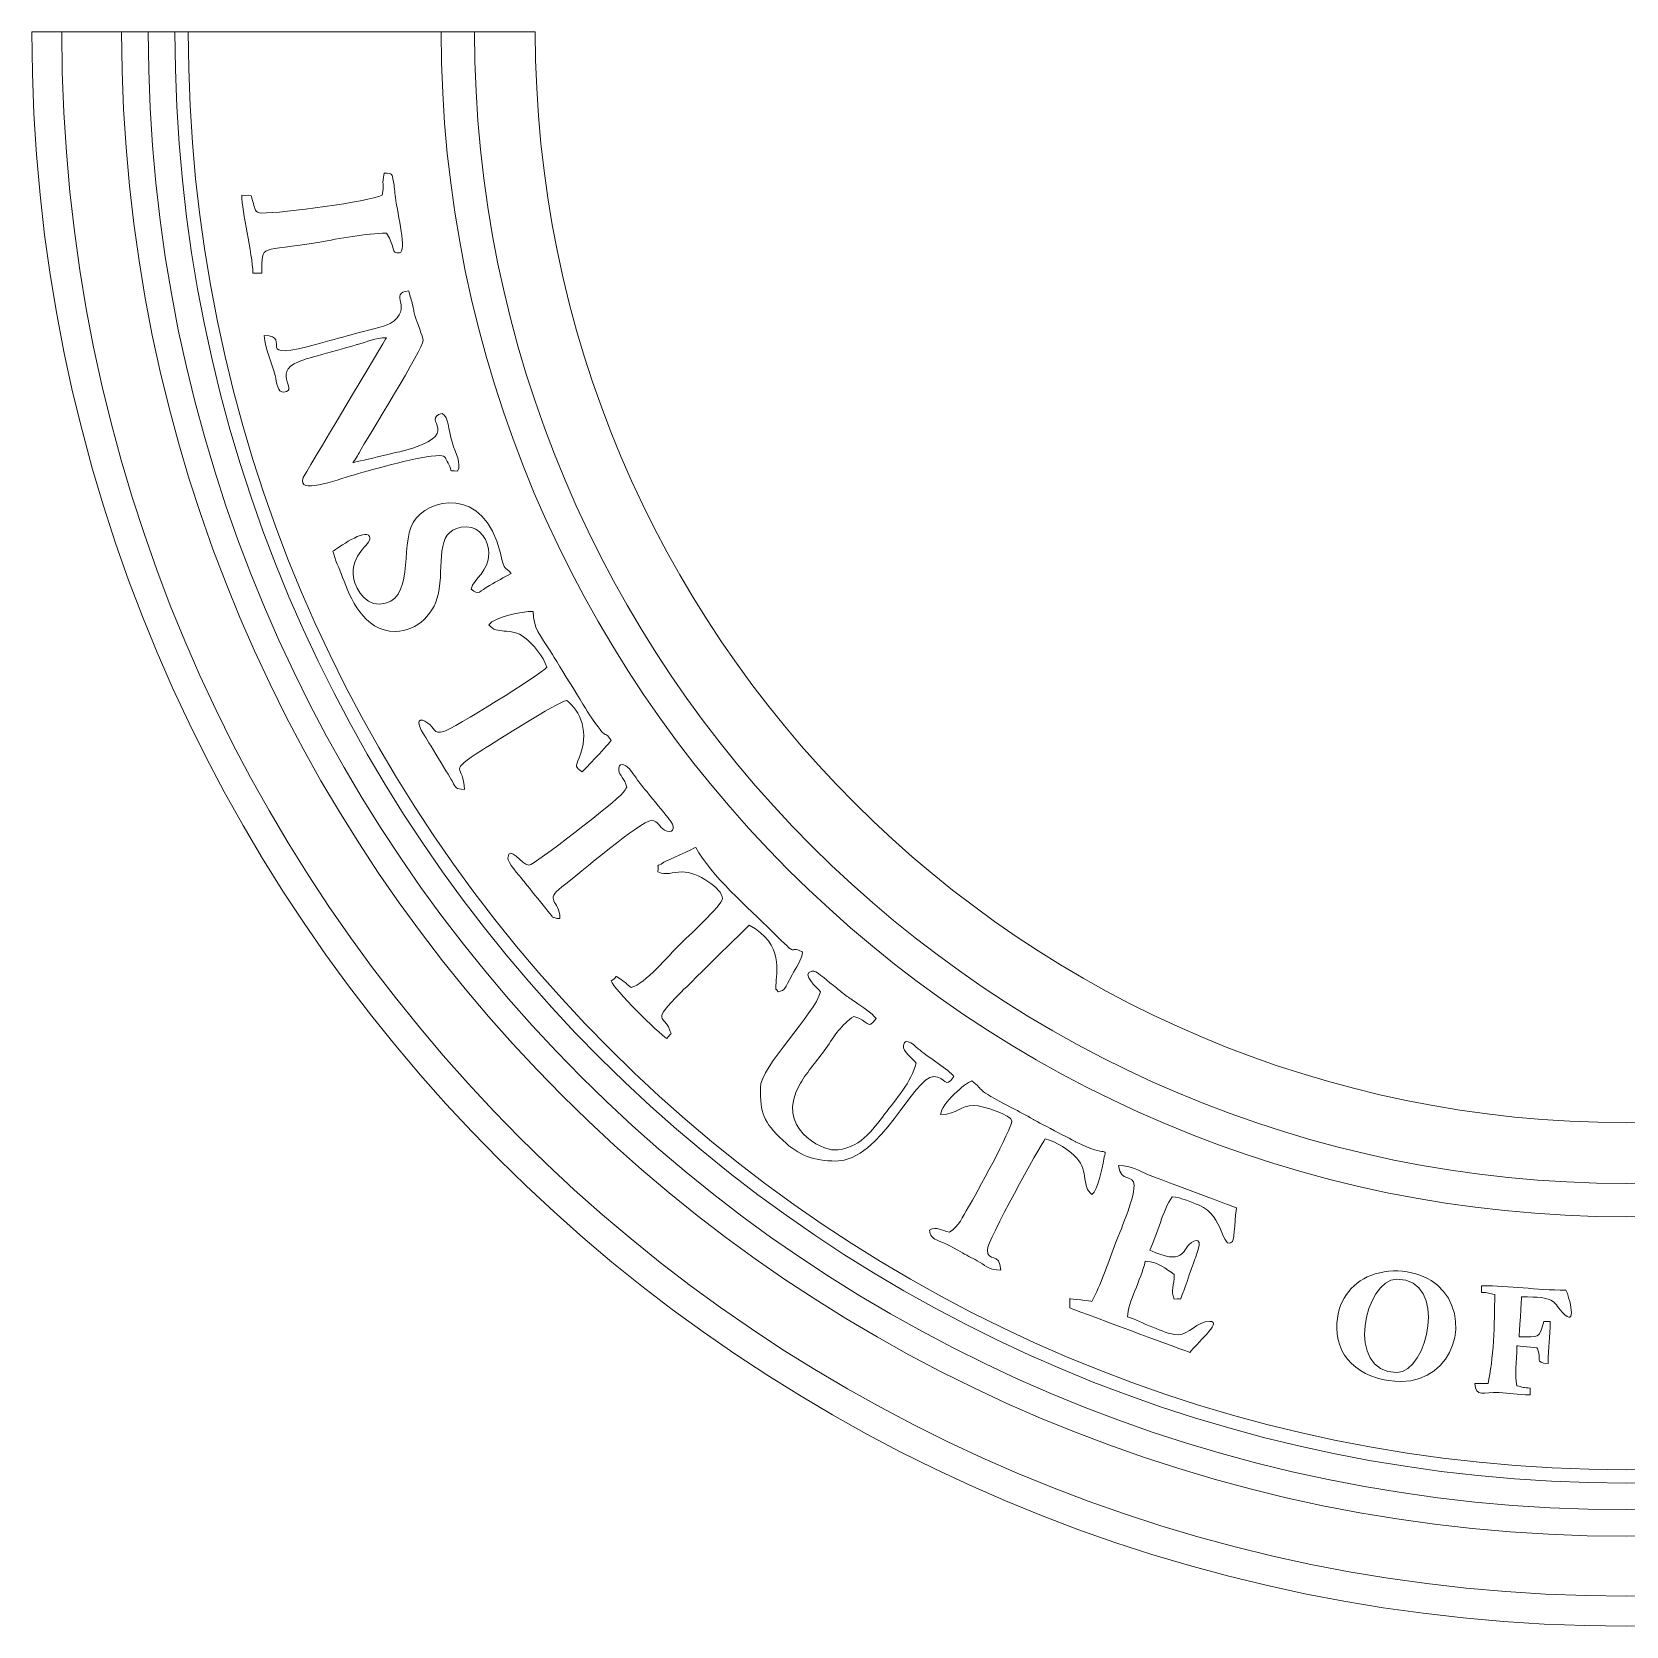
# Model space of a CAD drawing. Header units: inches. Extents: x 8.4 to 36.9, y 2.7 to 39.7.
# Drawn here: x 8.43 to 22.68, y 2.68 to 16.93 of the extents above; entities that cross this region are included whole.
import ezdxf

# ---------------------------------------------------------------- set-up
doc = ezdxf.new("R2010")
doc.units = ezdxf.units.IN
doc.header["$MEASUREMENT"] = 0
doc.layers.add('etch', color=1, linetype='Continuous', lineweight=0)
doc.layers.add('outline', color=5, linetype='Continuous', lineweight=0)

msp = doc.modelspace()

# ---------------------------------------------------------------- linework, layer by layer
at = {"layer": 'etch'}
for radius in [13.982, 13.447, 13.209, 12.971, 12.852, 10.591, 10.293]:
    msp.add_arc((22.68, 16.93), radius, 180, 0, dxfattribs=at)
at = {"layer": 'etch', "lineweight": 9}
for points, knots in [([(11.58, 15.668), (11.58, 15.668), (11.554, 15.559), (11.585, 15.578), (11.56, 15.469)], [0.8461538, 0.8461538, 0.8461538, 0.8461538, 0.8461539, 1, 1, 1, 1]), ([(11.662, 15.591), (11.662, 15.591), (11.646, 15.666), (11.66, 15.661), (11.58, 15.668)], [0.76923077, 0.76923077, 0.76923077, 0.76923077, 0.76923078, 0.84615385, 0.84615385, 0.84615385, 0.84615385]), ([(11.68, 15.45), (11.68, 15.45), (11.674, 15.501), (11.671, 15.55), (11.662, 15.591)], [0.69230769, 0.69230769, 0.69230769, 0.69230769, 0.6923077, 0.76923077, 0.76923077, 0.76923077, 0.76923077]), ([(10.411, 15.395), (10.411, 15.395), (10.378, 15.485), (10.423, 15.467), (10.307, 15.469)], [0.15384615, 0.15384615, 0.15384615, 0.15384615, 0.15384616, 0.23076923, 0.23076923, 0.23076923, 0.23076923]), ([(10.307, 15.469), (10.307, 15.469), (10.307, 15.324), (10.402, 14.955), (10.406, 14.773)], [0.23076923, 0.23076923, 0.23076923, 0.23076923, 0.23076924, 0.30769231, 0.30769231, 0.30769231, 0.30769231]), ([(10.486, 15.31), (10.486, 15.31), (10.417, 15.31), (10.426, 15.354), (10.411, 15.395)], [0.07692308, 0.07692308, 0.07692308, 0.07692308, 0.07692309, 0.15384615, 0.15384615, 0.15384615, 0.15384615]), ([(11.717, 14.956), (11.717, 14.956), (11.783, 14.965), (11.702, 15.291), (11.68, 15.45)], [0.61538462, 0.61538462, 0.61538462, 0.61538462, 0.61538463, 0.69230769, 0.69230769, 0.69230769, 0.69230769]), ([(11.003, 15.051), (11.003, 15.051), (11.171, 15.08), (11.421, 15.131), (11.6, 15.131)], [0.46153846, 0.46153846, 0.46153846, 0.46153846, 0.46153847, 0.53846154, 0.53846154, 0.53846154, 0.53846154]), ([(11.6, 15.131), (11.6, 15.131), (11.685, 15.004), (11.634, 14.946), (11.717, 14.956)], [0.53846154, 0.53846154, 0.53846154, 0.53846154, 0.53846155, 0.61538462, 0.61538462, 0.61538462, 0.61538462]), ([(10.486, 14.773), (10.486, 14.773), (10.486, 15.046), (10.465, 14.959), (11.003, 15.051)], [0.38461538, 0.38461538, 0.38461538, 0.38461538, 0.38461539, 0.46153846, 0.46153846, 0.46153846, 0.46153846]), ([(10.406, 14.773), (10.406, 14.773), (10.406, 14.773), (10.486, 14.773), (10.486, 14.773)], [0.30769231, 0.30769231, 0.30769231, 0.30769231, 0.30769232, 0.38461538, 0.38461538, 0.38461538, 0.38461538]), ([(11.799, 14.614), (11.799, 14.614), (11.606, 14.598), (11.855, 14.46), (11.632, 14.323)], [0.24, 0.24, 0.24, 0.24, 0.24000001, 0.28, 0.28, 0.28, 0.28]), ([(11.833, 14.489), (11.833, 14.489), (11.824, 14.53), (11.81, 14.566), (11.799, 14.614)], [0.2, 0.2, 0.2, 0.2, 0.20000001, 0.24, 0.24, 0.24, 0.24]), ([(11.86, 14.377), (11.86, 14.377), (11.844, 14.428), (11.847, 14.431), (11.833, 14.489)], [0.16, 0.16, 0.16, 0.16, 0.16000001, 0.2, 0.2, 0.2, 0.2]), ([(11.632, 14.323), (11.632, 14.323), (11.583, 14.292), (11.395, 14.255), (11.323, 14.234)], [0.28, 0.28, 0.28, 0.28, 0.28000001, 0.32, 0.32, 0.32, 0.32]), ([(11.928, 14.17), (11.928, 14.17), (11.926, 14.204), (11.871, 14.342), (11.86, 14.377)], [0.12, 0.12, 0.12, 0.12, 0.12000001, 0.16, 0.16, 0.16, 0.16]), ([(11.011, 14.148), (11.011, 14.148), (10.356, 13.963), (10.786, 14.21), (10.506, 14.216)], [0.36, 0.36, 0.36, 0.36, 0.36000001, 0.4, 0.4, 0.4, 0.4]), ([(10.506, 14.216), (10.506, 14.216), (10.516, 14.091), (10.576, 13.974), (10.605, 13.858)], [0.4, 0.4, 0.4, 0.4, 0.40000001, 0.44, 0.44, 0.44, 0.44]), ([(11.6, 14.196), (11.6, 14.196), (11.6, 14.196), (10.855, 12.947), (10.855, 12.947)], [0.6, 0.6, 0.6, 0.6, 0.60000001, 0.64, 0.64, 0.64, 0.64]), ([(10.876, 14.005), (10.876, 14.005), (10.876, 14.005), (11.341, 14.136), (11.341, 14.136)], [0.52, 0.52, 0.52, 0.52, 0.52000001, 0.56, 0.56, 0.56, 0.56]), ([(11.323, 14.234), (11.323, 14.234), (11.222, 14.204), (11.126, 14.18), (11.011, 14.148)], [0.32, 0.32, 0.32, 0.32, 0.32000001, 0.36, 0.36, 0.36, 0.36]), ([(11.341, 14.136), (11.341, 14.136), (11.424, 14.158), (11.501, 14.194), (11.6, 14.196)], [0.56, 0.56, 0.56, 0.56, 0.56000001, 0.6, 0.6, 0.6, 0.6]), ([(11.355, 13.168), (11.355, 13.168), (11.432, 13.303), (11.933, 14.11), (11.928, 14.17)], [0.08, 0.08, 0.08, 0.08, 0.08000001, 0.12, 0.12, 0.12, 0.12]), ([(10.683, 13.71), (10.683, 13.71), (10.834, 13.726), (10.531, 13.902), (10.876, 14.005)], [0.48, 0.48, 0.48, 0.48, 0.48000001, 0.52, 0.52, 0.52, 0.52]), ([(10.605, 13.858), (10.605, 13.858), (10.62, 13.796), (10.624, 13.703), (10.683, 13.71)], [0.44, 0.44, 0.44, 0.44, 0.44000001, 0.48, 0.48, 0.48, 0.48]), ([(12.097, 13.52), (12.097, 13.52), (11.89, 13.465), (12.321, 13.334), (11.739, 13.182)], [0.88, 0.88, 0.88, 0.88, 0.88000001, 0.92, 0.92, 0.92, 0.92]), ([(12.189, 13.254), (12.189, 13.254), (12.146, 13.398), (12.161, 13.473), (12.097, 13.52)], [0.84, 0.84, 0.84, 0.84, 0.84000001, 0.88, 0.88, 0.88, 0.88]), ([(12.236, 13.003), (12.236, 13.003), (12.272, 13.078), (12.217, 13.161), (12.189, 13.254)], [0.8, 0.8, 0.8, 0.8, 0.80000001, 0.84, 0.84, 0.84, 0.84]), ([(11.739, 13.182), (11.739, 13.182), (11.739, 13.182), (11.298, 13.079), (11.298, 13.079)], [0.92, 0.92, 0.92, 0.92, 0.92000001, 1, 1, 1, 1]), ([(11.313, 12.971), (11.313, 12.971), (11.5, 13.024), (11.899, 13.142), (12.077, 13.142), (12.077, 13.142), (12.134, 13.142), (12.127, 13.115), (12.15, 13.075)], [0.68, 0.68, 0.68, 0.68, 0.68000001, 0.72, 0.72, 0.72, 0.72000001, 0.76, 0.76, 0.76, 0.76]), ([(11.326, 13.117), (11.326, 13.117), (11.339, 13.137), (11.343, 13.146), (11.355, 13.168)], [0.04, 0.04, 0.04, 0.04, 0.04000001, 0.08, 0.08, 0.08, 0.08]), ([(10.855, 12.947), (10.855, 12.947), (10.801, 12.787), (11.134, 12.921), (11.313, 12.971)], [0.64, 0.64, 0.64, 0.64, 0.64000001, 0.68, 0.68, 0.68, 0.68]), ([(12.15, 13.075), (12.15, 13.075), (12.203, 12.984), (12.139, 13.013), (12.236, 13.003)], [0.76, 0.76, 0.76, 0.76, 0.76000001, 0.8, 0.8, 0.8, 0.8]), ([(12.618, 12.271), (12.618, 12.271), (12.474, 12.884), (11.958, 12.76), (11.838, 12.545)], [0.73333333, 0.73333333, 0.73333333, 0.73333333, 0.73333334, 0.8, 0.8, 0.8, 0.8]), ([(11.838, 12.545), (11.838, 12.545), (11.717, 12.328), (11.862, 11.83), (11.537, 11.815)], [0.8, 0.8, 0.8, 0.8, 0.80000001, 0.86666667, 0.86666667, 0.86666667, 0.86666667]), ([(11.448, 12.42), (11.448, 12.42), (11.412, 12.497), (11.16, 12.312), (11.122, 12.287)], [0.06666667, 0.06666667, 0.06666667, 0.06666667, 0.06666668, 0.13333333, 0.13333333, 0.13333333, 0.13333333]), ([(12.072, 11.953), (12.072, 11.953), (12.109, 12.219), (12.036, 12.505), (12.316, 12.505)], [0.33333333, 0.33333333, 0.33333333, 0.33333333, 0.33333334, 0.4, 0.4, 0.4, 0.4]), ([(12.316, 12.505), (12.316, 12.505), (12.436, 12.505), (12.515, 12.383), (12.515, 12.267)], [0.4, 0.4, 0.4, 0.4, 0.40000001, 0.46666667, 0.46666667, 0.46666667, 0.46666667]), ([(11.122, 12.287), (11.122, 12.287), (11.137, 12.222), (11.181, 12.123), (11.208, 12.054)], [0.13333333, 0.13333333, 0.13333333, 0.13333333, 0.13333334, 0.2, 0.2, 0.2, 0.2]), ([(12.515, 12.267), (12.515, 12.267), (12.515, 12.104), (12.382, 12.048), (12.356, 11.949)], [0.46666667, 0.46666667, 0.46666667, 0.46666667, 0.46666668, 0.53333333, 0.53333333, 0.53333333, 0.53333333]), ([(12.714, 12.088), (12.714, 12.088), (12.658, 12.164), (12.661, 12.087), (12.618, 12.271)], [0.66666667, 0.66666667, 0.66666667, 0.66666667, 0.66666668, 0.73333333, 0.73333333, 0.73333333, 0.73333333]), ([(11.208, 12.054), (11.208, 12.054), (11.278, 11.873), (11.391, 11.571), (11.679, 11.571)], [0.2, 0.2, 0.2, 0.2, 0.20000001, 0.26666667, 0.26666667, 0.26666667, 0.26666667]), ([(11.537, 11.815), (11.537, 11.815), (11.39, 11.808), (11.301, 11.993), (11.301, 12.088)], [0.8666667, 0.8666667, 0.8666667, 0.8666667, 0.8666667, 1, 1, 1, 1]), ([(12.356, 11.949), (12.356, 11.949), (12.428, 11.888), (12.43, 11.93), (12.521, 11.981)], [0.53333333, 0.53333333, 0.53333333, 0.53333333, 0.53333334, 0.6, 0.6, 0.6, 0.6]), ([(12.521, 11.981), (12.521, 11.981), (12.595, 12.023), (12.643, 12.051), (12.714, 12.088)], [0.6, 0.6, 0.6, 0.6, 0.60000001, 0.66666667, 0.66666667, 0.66666667, 0.66666667]), ([(11.679, 11.571), (11.679, 11.571), (11.873, 11.571), (12.041, 11.727), (12.072, 11.953)], [0.26666667, 0.26666667, 0.26666667, 0.26666667, 0.26666668, 0.33333333, 0.33333333, 0.33333333, 0.33333333]), ([(12.912, 11.75), (12.912, 11.75), (12.807, 11.75), (12.566, 11.701), (12.515, 11.63)], [0.8823529, 0.8823529, 0.8823529, 0.8823529, 0.882353, 1, 1, 1, 1]), ([(13.068, 11.388), (13.068, 11.388), (12.972, 11.54), (12.912, 11.602), (12.912, 11.75)], [0.82352941, 0.82352941, 0.82352941, 0.82352941, 0.82352942, 0.88235294, 0.88235294, 0.88235294, 0.88235294]), ([(12.837, 11.515), (12.837, 11.515), (12.907, 11.461), (13.007, 11.345), (13.032, 11.252)], [0.05882353, 0.05882353, 0.05882353, 0.05882353, 0.05882354, 0.11764706, 0.11764706, 0.11764706, 0.11764706]), ([(13.41, 10.835), (13.41, 10.835), (13.41, 10.835), (13.068, 11.388), (13.068, 11.388)], [0.76470588, 0.76470588, 0.76470588, 0.76470588, 0.76470589, 0.82352941, 0.82352941, 0.82352941, 0.82352941]), ([(13.032, 11.252), (13.032, 11.252), (12.988, 11.186), (12.179, 10.695), (12.114, 10.677)], [0.11764706, 0.11764706, 0.11764706, 0.11764706, 0.11764707, 0.17647059, 0.17647059, 0.17647059, 0.17647059]), ([(12.459, 10.513), (12.459, 10.513), (12.574, 10.587), (13.121, 10.933), (13.211, 10.954)], [0.47058824, 0.47058824, 0.47058824, 0.47058824, 0.47058825, 0.52941176, 0.52941176, 0.52941176, 0.52941176]), ([(13.211, 10.954), (13.211, 10.954), (13.334, 10.864), (13.416, 10.663), (13.323, 10.442)], [0.52941176, 0.52941176, 0.52941176, 0.52941176, 0.52941177, 0.58823529, 0.58823529, 0.58823529, 0.58823529]), ([(13.609, 10.596), (13.609, 10.596), (13.53, 10.714), (13.597, 10.551), (13.41, 10.835)], [0.70588235, 0.70588235, 0.70588235, 0.70588235, 0.70588236, 0.76470588, 0.76470588, 0.76470588, 0.76470588]), ([(11.97, 10.752), (11.97, 10.752), (11.898, 10.803), (11.844, 10.787), (11.941, 10.64)], [0.23529412, 0.23529412, 0.23529412, 0.23529412, 0.23529413, 0.29411765, 0.29411765, 0.29411765, 0.29411765]), ([(12.114, 10.677), (12.114, 10.677), (12.015, 10.65), (12.032, 10.708), (11.97, 10.752)], [0.17647059, 0.17647059, 0.17647059, 0.17647059, 0.1764706, 0.23529412, 0.23529412, 0.23529412, 0.23529412]), ([(11.941, 10.64), (11.941, 10.64), (11.941, 10.64), (12.189, 10.23), (12.189, 10.23)], [0.29411765, 0.29411765, 0.29411765, 0.29411765, 0.29411766, 0.35294118, 0.35294118, 0.35294118, 0.35294118]), ([(13.35, 10.317), (13.35, 10.317), (13.367, 10.33), (13.594, 10.574), (13.609, 10.596)], [0.64705882, 0.64705882, 0.64705882, 0.64705882, 0.64705883, 0.70588235, 0.70588235, 0.70588235, 0.70588235]), ([(12.296, 10.158), (12.296, 10.158), (12.296, 10.384), (12.13, 10.301), (12.459, 10.513)], [0.41176471, 0.41176471, 0.41176471, 0.41176471, 0.41176472, 0.47058824, 0.47058824, 0.47058824, 0.47058824]), ([(13.323, 10.442), (13.323, 10.442), (13.288, 10.358), (13.286, 10.361), (13.35, 10.317)], [0.58823529, 0.58823529, 0.58823529, 0.58823529, 0.5882353, 0.64705882, 0.64705882, 0.64705882, 0.64705882]), ([(13.771, 10.344), (13.771, 10.344), (13.73, 10.383), (13.671, 10.41), (13.677, 10.327)], [0.8125, 0.8125, 0.8125, 0.8125, 0.81250001, 0.875, 0.875, 0.875, 0.875]), ([(13.677, 10.327), (13.677, 10.327), (13.681, 10.287), (13.73, 10.256), (13.748, 10.178)], [0.875, 0.875, 0.875, 0.875, 0.875, 1, 1, 1, 1]), ([(13.864, 10.215), (13.864, 10.215), (13.847, 10.239), (13.787, 10.327), (13.771, 10.344)], [0.75, 0.75, 0.75, 0.75, 0.75000001, 0.8125, 0.8125, 0.8125, 0.8125]), ([(12.189, 10.23), (12.189, 10.23), (12.224, 10.17), (12.216, 10.165), (12.296, 10.158)], [0.35294118, 0.35294118, 0.35294118, 0.35294118, 0.35294119, 0.41176471, 0.41176471, 0.41176471, 0.41176471]), ([(13.716, 10.131), (13.716, 10.131), (13.641, 10.04), (12.918, 9.482), (12.873, 9.482)], [0.0625, 0.0625, 0.0625, 0.0625, 0.06250001, 0.125, 0.125, 0.125, 0.125]), ([(14.143, 9.873), (14.143, 9.873), (14.143, 9.873), (13.864, 10.215), (13.864, 10.215)], [0.6875, 0.6875, 0.6875, 0.6875, 0.68750001, 0.75, 0.75, 0.75, 0.75]), ([(13.168, 9.287), (13.168, 9.287), (13.326, 9.41), (13.877, 9.88), (13.967, 9.88), (13.967, 9.88), (14.034, 9.88), (14.035, 9.82), (14.086, 9.795)], [0.5, 0.5, 0.5, 0.5, 0.5, 0.5625, 0.5625, 0.5625, 0.5625, 0.625, 0.625, 0.625, 0.625]), ([(14.086, 9.795), (14.086, 9.795), (14.156, 9.76), (14.188, 9.804), (14.143, 9.873)], [0.625, 0.625, 0.625, 0.625, 0.62500001, 0.6875, 0.6875, 0.6875, 0.6875]), ([(12.873, 9.482), (12.873, 9.482), (12.808, 9.482), (12.7, 9.672), (12.684, 9.545)], [0.125, 0.125, 0.125, 0.125, 0.12500001, 0.1875, 0.1875, 0.1875, 0.1875]), ([(14.365, 9.641), (14.365, 9.641), (14.365, 9.641), (14.08, 9.508), (14.08, 9.508)], [0.84210526, 0.84210526, 0.84210526, 0.84210526, 0.84210527, 0.89473684, 0.89473684, 0.89473684, 0.89473684]), ([(15.046, 8.89), (15.046, 8.89), (14.835, 9.101), (14.498, 9.389), (14.365, 9.641)], [0.78947368, 0.78947368, 0.78947368, 0.78947368, 0.78947369, 0.84210526, 0.84210526, 0.84210526, 0.84210526]), ([(12.684, 9.545), (12.684, 9.545), (12.679, 9.509), (12.786, 9.391), (12.819, 9.349)], [0.1875, 0.1875, 0.1875, 0.1875, 0.18750001, 0.25, 0.25, 0.25, 0.25]), ([(14.08, 9.508), (14.08, 9.508), (14.001, 9.452), (14.036, 9.514), (14.026, 9.422)], [0.8947368, 0.8947368, 0.8947368, 0.8947368, 0.8947369, 1, 1, 1, 1]), ([(14.026, 9.422), (14.104, 9.385), (14.148, 9.422), (14.245, 9.422), (14.245, 9.422), (14.377, 9.422), (14.603, 9.274), (14.603, 9.184)], [0, 0, 0, 0, 0.0526316, 0.0526316, 0.0526316, 0.0526316, 0.1052632, 0.1052632, 0.1052632, 0.1052632]), ([(12.819, 9.349), (12.819, 9.349), (12.819, 9.349), (13.085, 9.018), (13.085, 9.018)], [0.25, 0.25, 0.25, 0.25, 0.25000001, 0.3125, 0.3125, 0.3125, 0.3125]), ([(13.151, 9.005), (13.151, 9.005), (13.147, 9.174), (13.004, 9.16), (13.168, 9.287)], [0.4375, 0.4375, 0.4375, 0.4375, 0.43750001, 0.5, 0.5, 0.5, 0.5]), ([(14.603, 9.184), (14.603, 9.184), (14.603, 9.126), (14.279, 8.83), (14.22, 8.771)], [0.10526316, 0.10526316, 0.10526316, 0.10526316, 0.10526317, 0.15789474, 0.15789474, 0.15789474, 0.15789474]), ([(13.085, 9.018), (13.085, 9.018), (13.089, 9.016), (13.095, 9.014), (13.099, 9.013)], [0.3125, 0.3125, 0.3125, 0.3125, 0.31250001, 0.375, 0.375, 0.375, 0.375]), ([(13.099, 9.013), (13.099, 9.013), (13.13, 9.002), (13.117, 9.005), (13.151, 9.005)], [0.375, 0.375, 0.375, 0.375, 0.37500001, 0.4375, 0.4375, 0.4375, 0.4375]), ([(14.23, 8.343), (14.23, 8.343), (14.23, 8.343), (14.842, 8.945), (14.842, 8.945)], [0.47368421, 0.47368421, 0.47368421, 0.47368421, 0.47368422, 0.52631579, 0.52631579, 0.52631579, 0.52631579]), ([(14.842, 8.945), (14.842, 8.945), (15.16, 8.777), (15.081, 8.515), (15.081, 8.408), (15.081, 8.408), (15.081, 8.332), (15.075, 8.401), (15.101, 8.348)], [0.5263158, 0.5263158, 0.5263158, 0.5263158, 0.5263158, 0.5789474, 0.5789474, 0.5789474, 0.5789474, 0.6315789, 0.6315789, 0.6315789, 0.6315789]), ([(15.319, 8.706), (15.319, 8.706), (15.171, 8.778), (15.313, 8.624), (15.046, 8.89)], [0.73684211, 0.73684211, 0.73684211, 0.73684211, 0.73684212, 0.78947368, 0.78947368, 0.78947368, 0.78947368]), ([(14.22, 8.771), (14.22, 8.771), (14.124, 8.675), (13.909, 8.421), (13.788, 8.388)], [0.15789474, 0.15789474, 0.15789474, 0.15789474, 0.15789475, 0.21052632, 0.21052632, 0.21052632, 0.21052632]), ([(15.226, 8.501), (15.226, 8.501), (15.259, 8.56), (15.314, 8.64), (15.319, 8.706)], [0.68421053, 0.68421053, 0.68421053, 0.68421053, 0.68421054, 0.73684211, 0.73684211, 0.73684211, 0.73684211]), ([(13.697, 8.459), (13.697, 8.459), (13.617, 8.505), (13.689, 8.493), (13.609, 8.448)], [0.26315789, 0.26315789, 0.26315789, 0.26315789, 0.2631579, 0.31578947, 0.31578947, 0.31578947, 0.31578947]), ([(13.609, 8.448), (13.609, 8.448), (13.629, 8.373), (14.031, 7.981), (14.106, 7.931)], [0.31578947, 0.31578947, 0.31578947, 0.31578947, 0.31578948, 0.36842105, 0.36842105, 0.36842105, 0.36842105]), ([(13.788, 8.388), (13.788, 8.388), (13.746, 8.416), (13.743, 8.431), (13.697, 8.459)], [0.21052632, 0.21052632, 0.21052632, 0.21052632, 0.21052633, 0.26315789, 0.26315789, 0.26315789, 0.26315789]), ([(15.101, 8.348), (15.101, 8.348), (15.168, 8.366), (15.153, 8.368), (15.226, 8.501)], [0.63157895, 0.63157895, 0.63157895, 0.63157895, 0.63157896, 0.68421053, 0.68421053, 0.68421053, 0.68421053]), ([(15.402, 8.534), (15.402, 8.534), (15.3, 8.511), (15.451, 8.389), (15.479, 8.348)], [0.9, 0.9, 0.9, 0.9, 0.9, 1, 1, 1, 1]), ([(15.595, 8.405), (15.595, 8.405), (15.511, 8.468), (15.446, 8.544), (15.402, 8.534)], [0.85, 0.85, 0.85, 0.85, 0.85000001, 0.9, 0.9, 0.9, 0.9]), ([(14.13, 8.014), (14.13, 8.014), (14.086, 8.141), (13.954, 8.067), (14.23, 8.343)], [0.42105263, 0.42105263, 0.42105263, 0.42105263, 0.42105264, 0.47368421, 0.47368421, 0.47368421, 0.47368421]), ([(15.479, 8.348), (15.435, 8.159), (14.942, 7.677), (14.942, 7.493), (14.942, 7.493), (14.942, 7.265), (14.965, 7.188), (15.145, 7.02)], [0, 0, 0, 0, 0.05, 0.05, 0.05, 0.05, 0.1, 0.1, 0.1, 0.1]), ([(15.694, 8.325), (15.694, 8.325), (15.656, 8.356), (15.638, 8.374), (15.595, 8.405)], [0.8, 0.8, 0.8, 0.8, 0.80000001, 0.85, 0.85, 0.85, 0.85]), ([(15.788, 8.26), (15.788, 8.26), (15.75, 8.288), (15.729, 8.299), (15.694, 8.325)], [0.75, 0.75, 0.75, 0.75, 0.75000001, 0.8, 0.8, 0.8, 0.8]), ([(15.526, 7.843), (15.526, 7.843), (15.608, 7.961), (15.665, 8.055), (15.777, 8.13)], [0.6, 0.6, 0.6, 0.6, 0.60000001, 0.65, 0.65, 0.65, 0.65]), ([(15.777, 8.13), (15.777, 8.13), (15.911, 8.098), (15.898, 7.997), (15.976, 8.11)], [0.65, 0.65, 0.65, 0.65, 0.65000001, 0.7, 0.7, 0.7, 0.7]), ([(15.976, 8.11), (15.976, 8.11), (15.94, 8.163), (15.851, 8.215), (15.788, 8.26)], [0.7, 0.7, 0.7, 0.7, 0.70000001, 0.75, 0.75, 0.75, 0.75]), ([(14.106, 7.931), (14.106, 7.931), (14.152, 7.999), (14.152, 7.95), (14.13, 8.014)], [0.36842105, 0.36842105, 0.36842105, 0.36842105, 0.36842106, 0.42105263, 0.42105263, 0.42105263, 0.42105263]), ([(15.3, 7.532), (15.3, 7.532), (15.363, 7.64), (15.451, 7.733), (15.526, 7.843)], [0.55, 0.55, 0.55, 0.55, 0.55000001, 0.6, 0.6, 0.6, 0.6]), ([(16.221, 7.871), (16.221, 7.871), (16.212, 7.815), (16.305, 7.755), (16.334, 7.712)], [0.35, 0.35, 0.35, 0.35, 0.35000001, 0.4, 0.4, 0.4, 0.4]), ([(16.369, 7.827), (16.369, 7.827), (16.333, 7.858), (16.235, 7.958), (16.221, 7.871)], [0.3, 0.3, 0.3, 0.3, 0.30000001, 0.35, 0.35, 0.35, 0.35]), ([(16.334, 7.712), (16.334, 7.712), (16.295, 7.546), (16.147, 7.383), (16.053, 7.257)], [0.4, 0.4, 0.4, 0.4, 0.40000001, 0.45, 0.45, 0.45, 0.45]), ([(16.672, 7.592), (16.672, 7.592), (16.627, 7.654), (16.446, 7.762), (16.369, 7.827)], [0.25, 0.25, 0.25, 0.25, 0.25000001, 0.3, 0.3, 0.3, 0.3]), ([(15.618, 6.837), (15.618, 6.837), (16.022, 6.837), (16.309, 7.592), (16.493, 7.592)], [0.15, 0.15, 0.15, 0.15, 0.15000001, 0.2, 0.2, 0.2, 0.2]), ([(16.493, 7.592), (16.493, 7.592), (16.601, 7.592), (16.59, 7.474), (16.672, 7.592)], [0.2, 0.2, 0.2, 0.2, 0.20000001, 0.25, 0.25, 0.25, 0.25]), ([(16.831, 7.553), (16.831, 7.553), (16.776, 7.538), (16.561, 7.352), (16.553, 7.254)], [0.8947368, 0.8947368, 0.8947368, 0.8947368, 0.8947369, 1, 1, 1, 1]), ([(17.189, 7.314), (17.189, 7.314), (16.834, 7.497), (16.96, 7.458), (16.831, 7.553)], [0.84210526, 0.84210526, 0.84210526, 0.84210526, 0.84210527, 0.89473684, 0.89473684, 0.89473684, 0.89473684]), ([(16.053, 7.257), (16.053, 7.257), (15.949, 7.119), (15.822, 6.936), (15.598, 6.936), (15.598, 6.936), (15.503, 6.936), (15.06, 7.125), (15.3, 7.532)], [0.45, 0.45, 0.45, 0.45, 0.45, 0.5, 0.5, 0.5, 0.5, 0.55, 0.55, 0.55, 0.55]), ([(16.553, 7.254), (16.713, 7.254), (16.723, 7.334), (16.851, 7.334), (16.851, 7.334), (16.93, 7.334), (17.189, 7.247), (17.189, 7.195)], [0, 0, 0, 0, 0.0526316, 0.0526316, 0.0526316, 0.0526316, 0.1052632, 0.1052632, 0.1052632, 0.1052632]), ([(17.382, 7.208), (17.382, 7.208), (17.31, 7.249), (17.261, 7.277), (17.189, 7.314)], [0.78947368, 0.78947368, 0.78947368, 0.78947368, 0.78947369, 0.84210526, 0.84210526, 0.84210526, 0.84210526]), ([(17.189, 7.195), (17.189, 7.195), (17.189, 7.122), (16.863, 6.528), (16.803, 6.427)], [0.10526316, 0.10526316, 0.10526316, 0.10526316, 0.10526317, 0.15789474, 0.15789474, 0.15789474, 0.15789474]), ([(17.76, 7.009), (17.76, 7.009), (17.76, 7.009), (17.382, 7.208), (17.382, 7.208)], [0.73684211, 0.73684211, 0.73684211, 0.73684211, 0.73684212, 0.78947368, 0.78947368, 0.78947368, 0.78947368]), ([(15.145, 7.02), (15.145, 7.02), (15.287, 6.888), (15.418, 6.837), (15.618, 6.837)], [0.1, 0.1, 0.1, 0.1, 0.10000001, 0.15, 0.15, 0.15, 0.15]), ([(16.971, 6.041), (16.971, 6.041), (16.971, 6.132), (17.442, 6.967), (17.488, 7.036)], [0.47368421, 0.47368421, 0.47368421, 0.47368421, 0.47368422, 0.52631579, 0.52631579, 0.52631579, 0.52631579]), ([(17.488, 7.036), (17.488, 7.036), (17.583, 7.013), (17.713, 6.929), (17.772, 6.862)], [0.52631579, 0.52631579, 0.52631579, 0.52631579, 0.5263158, 0.57894737, 0.57894737, 0.57894737, 0.57894737]), ([(18.012, 6.854), (18.012, 6.854), (18.036, 6.977), (18.058, 6.858), (17.76, 7.009)], [0.68421053, 0.68421053, 0.68421053, 0.68421053, 0.68421054, 0.73684211, 0.73684211, 0.73684211, 0.73684211]), ([(17.772, 6.862), (17.772, 6.862), (17.878, 6.743), (17.812, 6.606), (17.905, 6.538)], [0.57894737, 0.57894737, 0.57894737, 0.57894737, 0.57894738, 0.63157895, 0.63157895, 0.63157895, 0.63157895]), ([(17.905, 6.538), (17.905, 6.538), (17.961, 6.579), (17.996, 6.773), (18.012, 6.854)], [0.63157895, 0.63157895, 0.63157895, 0.63157895, 0.63157896, 0.68421053, 0.68421053, 0.68421053, 0.68421053]), ([(18.417, 6.711), (18.417, 6.711), (18.325, 6.75), (18.265, 6.797), (18.144, 6.797)], [0.875, 0.875, 0.875, 0.875, 0.87500001, 0.91666667, 0.91666667, 0.91666667, 0.91666667]), ([(18.144, 6.797), (18.144, 6.797), (18.158, 6.635), (18.283, 6.73), (18.283, 6.618)], [0.91666667, 0.91666667, 0.91666667, 0.91666667, 0.91666668, 1, 1, 1, 1]), ([(19.198, 6.419), (19.198, 6.419), (19.198, 6.419), (18.417, 6.711), (18.417, 6.711)], [0.83333333, 0.83333333, 0.83333333, 0.83333333, 0.83333334, 0.875, 0.875, 0.875, 0.875]), ([(16.803, 6.427), (16.803, 6.427), (16.744, 6.328), (16.724, 6.262), (16.632, 6.2)], [0.15789474, 0.15789474, 0.15789474, 0.15789474, 0.15789475, 0.21052632, 0.21052632, 0.21052632, 0.21052632]), ([(18.423, 6.041), (18.423, 6.041), (18.491, 6.184), (18.54, 6.397), (18.622, 6.518)], [0.66666667, 0.66666667, 0.66666667, 0.66666667, 0.66666668, 0.70833333, 0.70833333, 0.70833333, 0.70833333]), ([(18.622, 6.518), (18.622, 6.518), (18.704, 6.511), (18.801, 6.467), (18.864, 6.442)], [0.70833333, 0.70833333, 0.70833333, 0.70833333, 0.70833334, 0.75, 0.75, 0.75, 0.75]), ([(18.864, 6.442), (18.864, 6.442), (19.088, 6.354), (19.068, 6.026), (19.162, 6.119)], [0.75, 0.75, 0.75, 0.75, 0.75000001, 0.79166667, 0.79166667, 0.79166667, 0.79166667]), ([(19.162, 6.119), (19.162, 6.119), (19.179, 6.136), (19.186, 6.366), (19.198, 6.419)], [0.79166667, 0.79166667, 0.79166667, 0.79166667, 0.79166668, 0.83333333, 0.83333333, 0.83333333, 0.83333333]), ([(16.632, 6.2), (16.632, 6.2), (16.555, 6.218), (16.525, 6.254), (16.453, 6.22)], [0.21052632, 0.21052632, 0.21052632, 0.21052632, 0.21052633, 0.26315789, 0.26315789, 0.26315789, 0.26315789]), ([(16.453, 6.22), (16.453, 6.22), (16.465, 6.116), (16.514, 6.159), (16.748, 6.017)], [0.26315789, 0.26315789, 0.26315789, 0.26315789, 0.2631579, 0.31578947, 0.31578947, 0.31578947, 0.31578947]), ([(18.83, 5.973), (18.83, 5.973), (18.913, 6.17), (18.828, 6.141), (18.774, 6.091)], [0.58333333, 0.58333333, 0.58333333, 0.58333333, 0.58333334, 0.625, 0.625, 0.625, 0.625]), ([(16.748, 6.017), (16.748, 6.017), (16.803, 5.984), (16.845, 5.968), (16.902, 5.933)], [0.31578947, 0.31578947, 0.31578947, 0.31578947, 0.31578948, 0.36842105, 0.36842105, 0.36842105, 0.36842105]), ([(17.09, 5.862), (17.09, 5.862), (17.086, 6.031), (16.971, 5.927), (16.971, 6.041)], [0.42105263, 0.42105263, 0.42105263, 0.42105263, 0.42105264, 0.47368421, 0.47368421, 0.47368421, 0.47368421]), ([(18.107, 6.078), (18.107, 6.078), (18.042, 5.901), (17.988, 5.739), (17.905, 5.583)], [0.04166667, 0.04166667, 0.04166667, 0.04166667, 0.04166668, 0.08333333, 0.08333333, 0.08333333, 0.08333333]), ([(18.774, 6.091), (18.774, 6.091), (18.722, 6.044), (18.721, 5.898), (18.423, 6.041)], [0.625, 0.625, 0.625, 0.625, 0.62500001, 0.66666667, 0.66666667, 0.66666667, 0.66666667]), ([(16.902, 5.933), (16.902, 5.933), (16.973, 5.89), (16.987, 5.864), (17.09, 5.862)], [0.36842105, 0.36842105, 0.36842105, 0.36842105, 0.36842106, 0.42105263, 0.42105263, 0.42105263, 0.42105263]), ([(18.224, 5.444), (18.224, 5.444), (18.227, 5.576), (18.343, 5.77), (18.383, 5.942)], [0.375, 0.375, 0.375, 0.375, 0.37500001, 0.41666667, 0.41666667, 0.41666667, 0.41666667]), ([(18.383, 5.942), (18.383, 5.942), (18.516, 5.93), (18.559, 5.877), (18.642, 5.822)], [0.41666667, 0.41666667, 0.41666667, 0.41666667, 0.41666668, 0.45833333, 0.45833333, 0.45833333, 0.45833333]), ([(18.721, 5.664), (18.721, 5.664), (18.721, 5.664), (18.83, 5.973), (18.83, 5.973)], [0.54166667, 0.54166667, 0.54166667, 0.54166667, 0.54166668, 0.58333333, 0.58333333, 0.58333333, 0.58333333]), ([(20.994, 5.728), (20.994, 5.728), (20.857, 5.848), (20.604, 5.895), (20.399, 5.815)], [0.4, 0.4, 0.4, 0.4, 0.4, 0.6, 0.6, 0.6, 0.6]), ([(18.642, 5.822), (18.642, 5.822), (18.642, 5.724), (18.604, 5.681), (18.642, 5.603)], [0.45833333, 0.45833333, 0.45833333, 0.45833333, 0.45833334, 0.5, 0.5, 0.5, 0.5]), ([(20.399, 5.815), (20.399, 5.815), (20.221, 5.745), (20.094, 5.583), (20.094, 5.345)], [0.6, 0.6, 0.6, 0.6, 0.6, 1, 1, 1, 1]), ([(20.631, 5.782), (20.631, 5.782), (21.097, 5.782), (20.908, 4.947), (20.631, 4.947)], [0.3333333, 0.3333333, 0.3333333, 0.3333333, 0.3333333, 1, 1, 1, 1]), ([(20.671, 4.867), (20.671, 4.867), (21.142, 4.867), (21.316, 5.447), (20.994, 5.728)], [0.2, 0.2, 0.2, 0.2, 0.2, 0.4, 0.4, 0.4, 0.4]), ([(22.143, 5.683), (22.143, 5.683), (21.863, 5.683), (21.655, 5.723), (21.387, 5.723)], [0.84210526, 0.84210526, 0.84210526, 0.84210526, 0.84210527, 0.89473684, 0.89473684, 0.89473684, 0.89473684]), ([(21.387, 5.723), (21.387, 5.723), (21.387, 5.723), (21.387, 5.663), (21.387, 5.663)], [0.8947368, 0.8947368, 0.8947368, 0.8947368, 0.8947369, 1, 1, 1, 1]), ([(17.905, 5.583), (17.905, 5.583), (17.905, 5.583), (17.707, 5.607), (17.707, 5.607)], [0.08333333, 0.08333333, 0.08333333, 0.08333333, 0.08333334, 0.125, 0.125, 0.125, 0.125]), ([(17.707, 5.607), (17.707, 5.607), (17.707, 5.607), (17.707, 5.524), (17.707, 5.524)], [0.125, 0.125, 0.125, 0.125, 0.12500001, 0.16666667, 0.16666667, 0.16666667, 0.16666667]), ([(18.642, 5.603), (18.642, 5.603), (18.728, 5.613), (18.682, 5.576), (18.721, 5.664)], [0.5, 0.5, 0.5, 0.5, 0.50000001, 0.54166667, 0.54166667, 0.54166667, 0.54166667]), ([(21.506, 5.643), (21.506, 5.643), (21.506, 5.386), (21.495, 5.055), (21.446, 4.848)], [0.05263158, 0.05263158, 0.05263158, 0.05263158, 0.05263159, 0.10526316, 0.10526316, 0.10526316, 0.10526316]), ([(21.725, 5.265), (21.725, 5.265), (21.725, 5.265), (21.745, 5.623), (21.745, 5.623)], [0.68421053, 0.68421053, 0.68421053, 0.68421053, 0.68421054, 0.73684211, 0.73684211, 0.73684211, 0.73684211]), ([(21.745, 5.623), (21.745, 5.623), (22.055, 5.623), (22.017, 5.588), (22.109, 5.487)], [0.73684211, 0.73684211, 0.73684211, 0.73684211, 0.73684212, 0.78947368, 0.78947368, 0.78947368, 0.78947368]), ([(22.109, 5.487), (22.109, 5.487), (22.253, 5.329), (22.17, 5.626), (22.143, 5.683)], [0.78947368, 0.78947368, 0.78947368, 0.78947368, 0.78947369, 0.84210526, 0.84210526, 0.84210526, 0.84210526]), ([(17.707, 5.524), (17.707, 5.524), (17.707, 5.524), (18.781, 5.126), (18.781, 5.126)], [0.16666667, 0.16666667, 0.16666667, 0.16666667, 0.16666668, 0.20833333, 0.20833333, 0.20833333, 0.20833333]), ([(18.45, 5.352), (18.45, 5.352), (18.36, 5.384), (18.3, 5.426), (18.224, 5.444)], [0.33333333, 0.33333333, 0.33333333, 0.33333333, 0.33333334, 0.375, 0.375, 0.375, 0.375]), ([(18.681, 5.285), (18.681, 5.285), (18.584, 5.285), (18.534, 5.323), (18.45, 5.352)], [0.29166667, 0.29166667, 0.29166667, 0.29166667, 0.29166668, 0.33333333, 0.33333333, 0.33333333, 0.33333333]), ([(18.96, 5.404), (18.96, 5.404), (18.843, 5.404), (18.769, 5.285), (18.681, 5.285)], [0.25, 0.25, 0.25, 0.25, 0.25000001, 0.29166667, 0.29166667, 0.29166667, 0.29166667]), ([(18.781, 5.126), (18.781, 5.126), (18.827, 5.195), (19.078, 5.404), (18.96, 5.404)], [0.20833333, 0.20833333, 0.20833333, 0.20833333, 0.20833334, 0.25, 0.25, 0.25, 0.25]), ([(21.944, 5.404), (21.944, 5.404), (21.907, 5.246), (21.899, 5.265), (21.725, 5.265)], [0.63157895, 0.63157895, 0.63157895, 0.63157895, 0.63157896, 0.68421053, 0.68421053, 0.68421053, 0.68421053]), ([(22.003, 5.404), (22.003, 5.404), (22.003, 5.404), (21.944, 5.404), (21.944, 5.404)], [0.57894737, 0.57894737, 0.57894737, 0.57894737, 0.57894738, 0.63157895, 0.63157895, 0.63157895, 0.63157895]), ([(21.983, 5.027), (21.983, 5.027), (21.983, 5.183), (22.003, 5.253), (22.003, 5.404)], [0.52631579, 0.52631579, 0.52631579, 0.52631579, 0.5263158, 0.57894737, 0.57894737, 0.57894737, 0.57894737]), ([(21.705, 4.828), (21.705, 4.828), (21.68, 4.935), (21.705, 5.024), (21.705, 5.186)], [0.36842105, 0.36842105, 0.36842105, 0.36842105, 0.36842106, 0.42105263, 0.42105263, 0.42105263, 0.42105263]), ([(21.705, 5.186), (21.705, 5.186), (21.705, 5.186), (21.884, 5.166), (21.884, 5.166)], [0.42105263, 0.42105263, 0.42105263, 0.42105263, 0.42105264, 0.47368421, 0.47368421, 0.47368421, 0.47368421]), ([(21.884, 5.166), (21.884, 5.166), (21.934, 5.062), (21.853, 5.037), (21.983, 5.027)], [0.47368421, 0.47368421, 0.47368421, 0.47368421, 0.47368422, 0.52631579, 0.52631579, 0.52631579, 0.52631579]), ([(21.446, 4.848), (21.446, 4.848), (21.446, 4.848), (21.327, 4.848), (21.327, 4.848)], [0.10526316, 0.10526316, 0.10526316, 0.10526316, 0.10526317, 0.15789474, 0.15789474, 0.15789474, 0.15789474]), ([(21.327, 4.848), (21.327, 4.848), (21.338, 4.721), (21.407, 4.777), (21.545, 4.767)], [0.15789474, 0.15789474, 0.15789474, 0.15789474, 0.15789475, 0.21052632, 0.21052632, 0.21052632, 0.21052632]), ([(21.545, 4.767), (21.545, 4.767), (21.637, 4.76), (21.701, 4.748), (21.824, 4.748)], [0.21052632, 0.21052632, 0.21052632, 0.21052632, 0.21052633, 0.26315789, 0.26315789, 0.26315789, 0.26315789]), ([(21.824, 4.808), (21.824, 4.808), (21.764, 4.809), (21.752, 4.817), (21.705, 4.828)], [0.31578947, 0.31578947, 0.31578947, 0.31578947, 0.31578948, 0.36842105, 0.36842105, 0.36842105, 0.36842105]), ([(21.824, 4.748), (21.824, 4.748), (21.824, 4.748), (21.824, 4.808), (21.824, 4.808)], [0.26315789, 0.26315789, 0.26315789, 0.26315789, 0.2631579, 0.31578947, 0.31578947, 0.31578947, 0.31578947])]:
    msp.add_open_spline(points, degree=3, knots=knots, dxfattribs=at)
for points in [[(11.56, 15.469), (11.444, 15.413), (10.67, 15.31), (10.486, 15.31)], [(11.298, 13.079), (11.298, 13.079), (11.326, 13.117), (11.326, 13.117)], [(11.301, 12.088), (11.301, 12.294), (11.481, 12.351), (11.448, 12.42)], [(12.515, 11.63), (12.585, 11.534), (12.706, 11.616), (12.837, 11.515)], [(13.748, 10.178), (13.737, 10.162), (13.733, 10.152), (13.716, 10.131)], [(18.283, 6.618), (18.283, 6.486), (18.154, 6.204), (18.107, 6.078)], [(20.631, 4.947), (20.16, 4.947), (20.345, 5.782), (20.631, 5.782)], [(21.387, 5.663), (21.447, 5.662), (21.459, 5.654), (21.506, 5.643)], [(20.094, 5.345), (20.094, 5.046), (20.357, 4.867), (20.671, 4.867)]]:
    msp.add_open_spline(points, degree=3, dxfattribs=at)
at = {"layer": 'outline'}
msp.add_line((8.43, 16.93), (12.93, 16.93), dxfattribs=at)
for radius in [14.25, 9.75]:
    msp.add_arc((22.68, 16.93), radius, 180, 0, dxfattribs=at)

doc.saveas('drawing.dxf')
